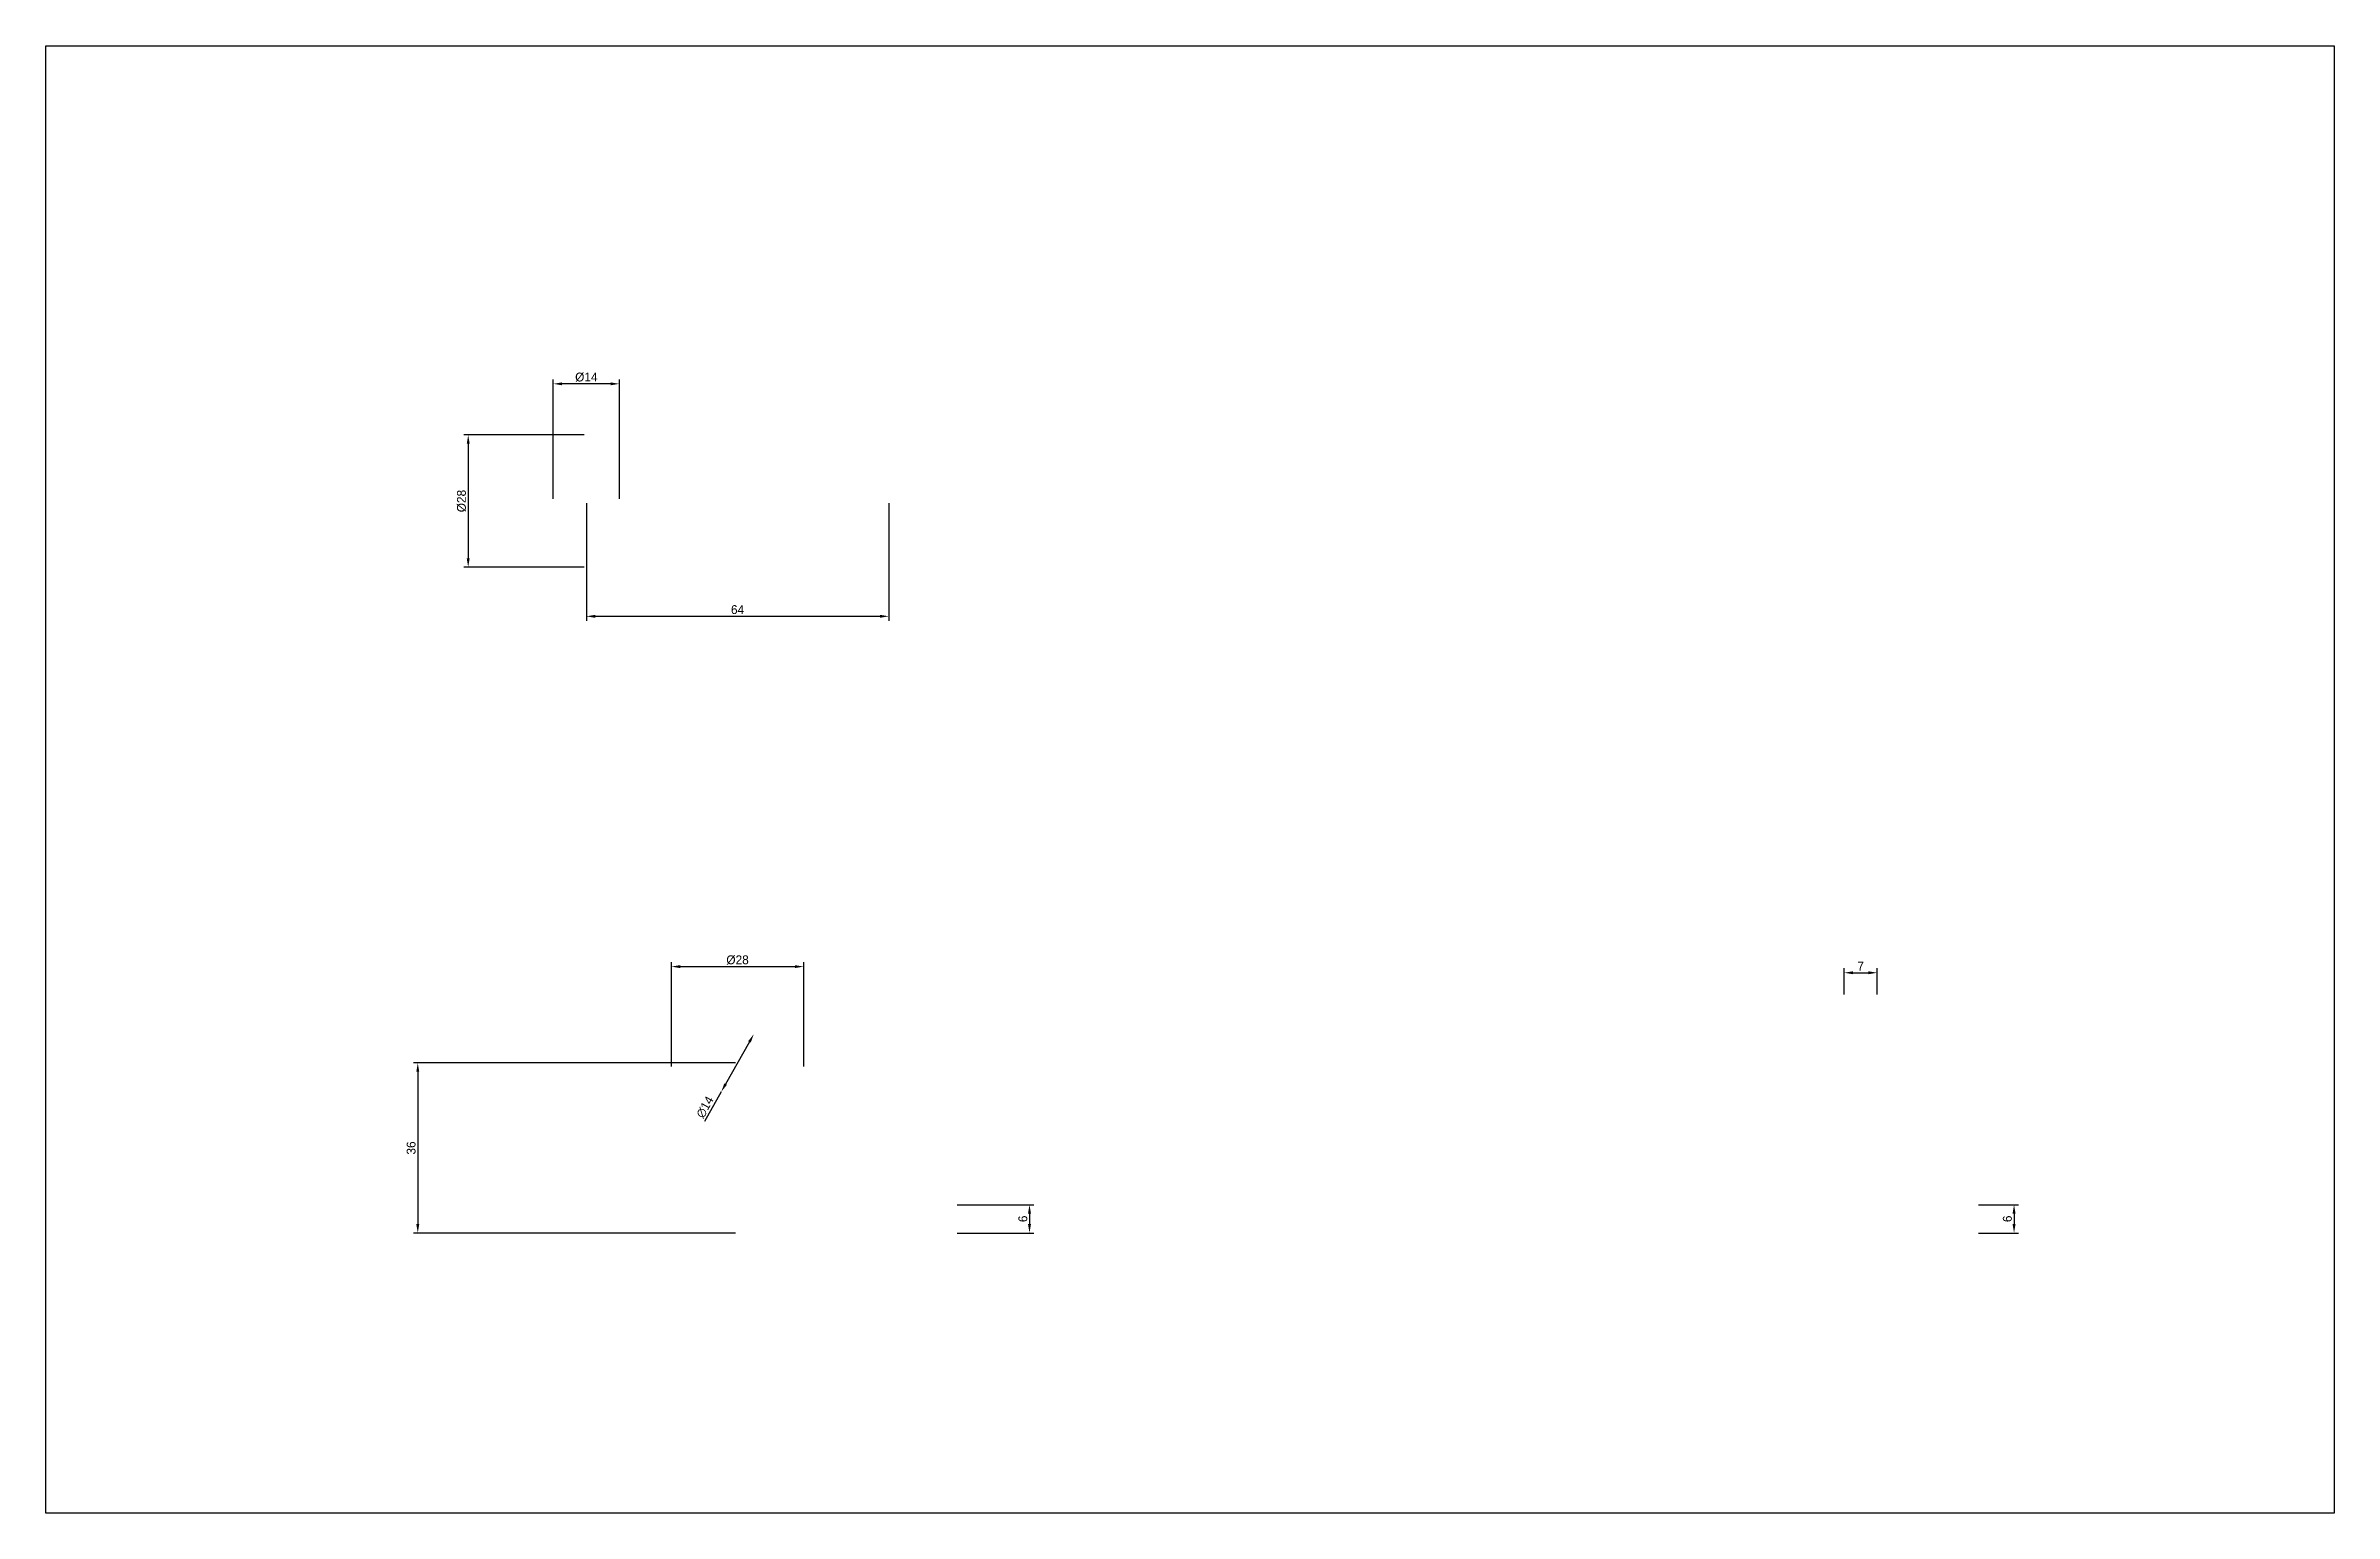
# Paper-space layout 'Presentación1' of a CAD drawing. Header units: millimetres. Extents: x 0 to 4843, y -1 to 3106.
import ezdxf

# ---------------------------------------------------------------- set-up
doc = ezdxf.new("R2010")
doc.units = ezdxf.units.MM
doc.dimstyles.new('ISO-25', dxfattribs={"dimscale": 7.5, "dimtxt": 2.5, "dimasz": 2.5, "dimexe": 1.25, "dimexo": 0.625, "dimtad": 1, "dimtxsty": 'Standard', "dimcen": 2.5, "dimadec": 0, "dimazin": 0, "dimtfac": 1, "dimtmove": 0, "dimatfit": 2, "dimfxl": 1, "dimarcsym": 0})

# ---------------------------------------------------------------- blocks, each defined once
blk = doc.blocks.new('*D11')
at = {"color": 0, "lineweight": -2, "transparency": 16777216}
for p, q in [((3805.840972468854, 1097.225573311684), (3805.840972468854, 1152.993883631365)), ((3824.590972468854, 1143.618883631365), (3857.090972468854, 1143.618883631365)), ((3875.840972468854, 1097.225573311684), (3875.840972468854, 1152.993883631365))]:
    blk.add_line(p, q, dxfattribs=at)
at = {"color": 0, "transparency": 16777216}
for points in [[(3824.590972468854, 1146.743883631365), (3824.590972468854, 1140.493883631365), (3805.840972468854, 1143.618883631365)], [(3857.090972468854, 1146.743883631365), (3857.090972468854, 1140.493883631365), (3875.840972468854, 1143.618883631365)]]:
    blk.add_solid(points, dxfattribs=at)
at = {"layer": 'Defpoints', "color": 0, "transparency": 16777216}
for p in [(3875.840972468854, 1143.618883631365), (3805.840972468854, 1092.538073311684), (3875.840972468854, 1092.538073311684)]:
    blk.add_point(p, dxfattribs=at)
at = {"color": 0, "transparency": 16777216, "insert": (3840.840972468854, 1157.681383631365), "char_height": 18.75, "attachment_point": 5}
blk.add_mtext('7', dxfattribs=at)
blk = doc.blocks.new('*D13')
at = {"color": 0, "lineweight": -2, "transparency": 16777216}
for p, q in [((1459.317392910298, 952.538073311684), (777.9127138742264, 952.5380733116839)), ((787.2877138742264, 933.7880733116839), (787.2877138742265, 611.2880733116837)), ((1459.317392910298, 592.5380733116838), (777.9127138742265, 592.5380733116837))]:
    blk.add_line(p, q, dxfattribs=at)
at = {"color": 0, "transparency": 16777216}
for points in [[(784.1627138742264, 933.7880733116839), (790.4127138742264, 933.7880733116839), (787.2877138742264, 952.5380733116839)], [(784.1627138742265, 611.2880733116837), (790.4127138742265, 611.2880733116837), (787.2877138742265, 592.5380733116837)]]:
    blk.add_solid(points, dxfattribs=at)
at = {"layer": 'Defpoints', "color": 0, "transparency": 16777216}
for p in [(1464.004892910298, 952.538073311684), (787.2877138742265, 592.5380733116837), (1464.004892910298, 592.5380733116838)]:
    blk.add_point(p, dxfattribs=at)
at = {"color": 0, "transparency": 16777216, "insert": (773.2252138742264, 772.5380733116833), "char_height": 18.75, "attachment_point": 5, "rotation": 90}
blk.add_mtext('36', dxfattribs=at)
blk = doc.blocks.new('*D14')
at = {"color": 0, "lineweight": -2, "transparency": 16777216}
for p, q in [((1928.692392910299, 652.5380733116838), (2091.235999170546, 652.5380733116838)), ((2081.860999170546, 633.7880733116838), (2081.860999170546, 611.2880733116838)), ((1928.692392910299, 592.5380733116838), (2091.235999170546, 592.5380733116838))]:
    blk.add_line(p, q, dxfattribs=at)
at = {"color": 0, "transparency": 16777216}
for points in [[(2078.735999170546, 633.7880733116838), (2084.985999170546, 633.7880733116838), (2081.860999170546, 652.5380733116838)], [(2078.735999170546, 611.2880733116838), (2084.985999170546, 611.2880733116838), (2081.860999170546, 592.5380733116838)]]:
    blk.add_solid(points, dxfattribs=at)
at = {"layer": 'Defpoints', "color": 0, "transparency": 16777216}
for p in [(1924.004892910299, 652.5380733116838), (1924.004892910299, 592.5380733116838), (2081.860999170546, 592.5380733116838)]:
    blk.add_point(p, dxfattribs=at)
at = {"color": 0, "transparency": 16777216, "insert": (2067.798499170546, 622.5380733116831), "char_height": 18.75, "attachment_point": 5, "rotation": 90}
blk.add_mtext('6', dxfattribs=at)
blk = doc.blocks.new('*D15')
at = {"color": 0, "lineweight": -2, "transparency": 16777216}
for p, q in [((1074.004892910291, 2147.008809280386), (1074.004892910291, 2399.855965439356)), ((1195.254892910291, 2390.480965439356), (1092.754892910291, 2390.480965439356)), ((1214.004892910291, 2147.008809280386), (1214.004892910291, 2399.855965439356))]:
    blk.add_line(p, q, dxfattribs=at)
at = {"color": 0, "transparency": 16777216}
for points in [[(1092.754892910291, 2393.605965439356), (1092.754892910291, 2387.355965439356), (1074.004892910291, 2390.480965439356)], [(1195.254892910291, 2393.605965439356), (1195.254892910291, 2387.355965439356), (1214.004892910291, 2390.480965439356)]]:
    blk.add_solid(points, dxfattribs=at)
at = {"layer": 'Defpoints', "color": 0, "transparency": 16777216}
for p in [(1074.004892910291, 2390.480965439356), (1074.004892910291, 2142.321309280386), (1214.004892910291, 2142.321309280386)]:
    blk.add_point(p, dxfattribs=at)
at = {"color": 0, "transparency": 16777216, "insert": (1144.004892910291, 2404.543465439356), "char_height": 18.75, "attachment_point": 5}
blk.add_mtext('%%C14', dxfattribs=at)
blk = doc.blocks.new('*D16')
at = {"color": 0, "lineweight": -2, "transparency": 16777216}
for p, q in [((1144.004892910291, 2137.633809280386), (1144.004892910291, 1888.870667800953)), ((1784.004892910291, 2137.633809280386), (1784.004892910291, 1888.870667800953)), ((1162.754892910291, 1898.245667800953), (1765.254892910291, 1898.245667800953))]:
    blk.add_line(p, q, dxfattribs=at)
at = {"color": 0, "transparency": 16777216}
for points in [[(1162.754892910291, 1901.370667800953), (1162.754892910291, 1895.120667800953), (1144.004892910291, 1898.245667800953)], [(1765.254892910291, 1901.370667800953), (1765.254892910291, 1895.120667800953), (1784.004892910291, 1898.245667800953)]]:
    blk.add_solid(points, dxfattribs=at)
at = {"layer": 'Defpoints', "color": 0, "transparency": 16777216}
for p in [(1144.004892910291, 2142.321309280386), (1784.004892910291, 2142.321309280386), (1784.004892910291, 1898.245667800953)]:
    blk.add_point(p, dxfattribs=at)
at = {"color": 0, "transparency": 16777216, "insert": (1464.004892910291, 1912.308167800953), "char_height": 18.75, "attachment_point": 5}
blk.add_mtext('64', dxfattribs=at)
blk = doc.blocks.new('*D17')
at = {"color": 0, "lineweight": -2, "transparency": 16777216}
for p, q in [((1139.317392910292, 2282.321309280387), (884.6287812667156, 2282.321309280387)), ((894.0037812667156, 2263.571309280387), (894.0037812667156, 2021.071309280387)), ((1139.317392910292, 2002.321309280387), (884.6287812667156, 2002.321309280387))]:
    blk.add_line(p, q, dxfattribs=at)
at = {"color": 0, "transparency": 16777216}
for points in [[(890.8787812667156, 2263.571309280387), (897.1287812667156, 2263.571309280387), (894.0037812667156, 2282.321309280387)], [(890.8787812667156, 2021.071309280387), (897.1287812667156, 2021.071309280387), (894.0037812667156, 2002.321309280387)]]:
    blk.add_solid(points, dxfattribs=at)
at = {"layer": 'Defpoints', "color": 0, "transparency": 16777216}
for p in [(1144.004892910292, 2282.321309280387), (894.0037812667156, 2002.321309280387), (1144.004892910292, 2002.321309280387)]:
    blk.add_point(p, dxfattribs=at)
at = {"color": 0, "transparency": 16777216, "insert": (879.9412812667159, 2142.321309280386), "char_height": 18.75, "attachment_point": 5, "rotation": 90}
blk.add_mtext('%%C28', dxfattribs=at)
blk = doc.blocks.new('*D19')
at = {"color": 0, "lineweight": -2, "transparency": 16777216}
for p, q in [((1324.004892910298, 945.3184695651817), (1324.004892910298, 1165.942438166441)), ((1604.004892910298, 945.3184695651817), (1604.004892910298, 1165.942438166441)), ((1342.754892910298, 1156.567438166441), (1585.254892910298, 1156.567438166441))]:
    blk.add_line(p, q, dxfattribs=at)
at = {"color": 0, "transparency": 16777216}
for points in [[(1342.754892910298, 1159.692438166441), (1342.754892910298, 1153.442438166441), (1324.004892910298, 1156.567438166441)], [(1585.254892910298, 1159.692438166441), (1585.254892910298, 1153.442438166441), (1604.004892910298, 1156.567438166441)]]:
    blk.add_solid(points, dxfattribs=at)
at = {"layer": 'Defpoints', "color": 0, "transparency": 16777216}
for p in [(1604.004892910298, 1156.567438166441), (1324.004892910298, 940.6309695651817), (1604.004892910298, 940.6309695651817)]:
    blk.add_point(p, dxfattribs=at)
at = {"color": 0, "transparency": 16777216, "insert": (1464.004892910298, 1170.629938166441), "char_height": 18.75, "attachment_point": 5}
blk.add_mtext('%%C28', dxfattribs=at)
blk = doc.blocks.new('*D20')
at = {"color": 0, "lineweight": -2, "transparency": 16777216}
for p, q in [((1489.191850189635, 997.1719134221706), (1438.817935630949, 907.9042332011962)), ((1429.603195162896, 891.5747795022374), (1394.280023368696, 828.9785403228954))]:
    blk.add_line(p, q, dxfattribs=at)
at = {"color": 0, "transparency": 16777216}
for points in [[(1486.470274573142, 998.7077035001794), (1491.913425806128, 995.6361233441619), (1498.406590657687, 1013.501367121129)], [(1436.096360014456, 909.440023279205), (1441.539511247442, 906.3684431231875), (1429.603195162896, 891.5747795022374)]]:
    blk.add_solid(points, dxfattribs=at)
at = {"layer": 'Defpoints', "color": 0, "transparency": 16777216}
for p in [(1498.406590657687, 1013.501367121129), (1429.603195162896, 891.5747795022374)]:
    blk.add_point(p, dxfattribs=at)
at = {"color": 0, "transparency": 16777216, "insert": (1395.087148757551, 859.0229884141264), "char_height": 18.75, "attachment_point": 5, "rotation": 60.563883652337346}
blk.add_mtext('∅14', dxfattribs=at)
blk = doc.blocks.new('*D21')
at = {"color": 0, "lineweight": -2, "transparency": 16777216}
for p, q in [((4090.528472468856, 652.5380733116838), (4174.770925581035, 652.5380733116838)), ((4165.395925581035, 633.7880733116838), (4165.395925581035, 611.2880733116838)), ((4090.528472468856, 592.5380733116838), (4174.770925581035, 592.5380733116838))]:
    blk.add_line(p, q, dxfattribs=at)
at = {"color": 0, "transparency": 16777216}
for points in [[(4162.270925581035, 633.7880733116838), (4168.520925581035, 633.7880733116838), (4165.395925581035, 652.5380733116838)], [(4162.270925581035, 611.2880733116838), (4168.520925581035, 611.2880733116838), (4165.395925581035, 592.5380733116838)]]:
    blk.add_solid(points, dxfattribs=at)
at = {"layer": 'Defpoints', "color": 0, "transparency": 16777216}
for p in [(4085.840972468856, 652.5380733116838), (4085.840972468856, 592.5380733116838), (4165.395925581035, 592.5380733116838)]:
    blk.add_point(p, dxfattribs=at)
at = {"color": 0, "transparency": 16777216, "insert": (4151.333425581034, 622.5380733116825), "char_height": 18.75, "attachment_point": 5, "rotation": 90}
blk.add_mtext('6', dxfattribs=at)

psp = doc.layouts.new('Presentación1')

# ---------------------------------------------------------------- linework, layer by layer
psp.add_lwpolyline([(-0.00641451390220027, 3106.306015274655), (4843.024680215685, 3106.306015274655), (4843.024680215685, -0.823731828561904), (-0.00641451390220027, -0.823731828561904)], close=True)

# ---------------------------------------------------------------- dimensions: what is measured, and where the dimension line sits
for p1, p2, distance, picture, middle in [((1214.004892910291, 2142.321309280386), (1074.004892910291, 2142.321309280386), -248.1596561589704, '*D15', (1144.004892910291, 2404.543465439356)), ((1144.004892910291, 2282.321309280386), (1144.004892910291, 2002.321309280386), -250.00111164357534, '*D17', (879.9412812667159, 2142.321309280386)), ((1324.004892910298, 940.6309695651817), (1604.004892910298, 940.6309695651817), 215.93646860125932, '*D19', (1464.004892910298, 1170.629938166441))]:
    dim = psp.add_aligned_dim(p1=p1, p2=p2, distance=distance, text='%%C<>', dimstyle='ISO-25', override={"dimlfac": -0.1})
    dim.commit()
    dim.dimension.update_dxf_attribs({"geometry": picture, "text_midpoint": middle})
for p1, p2, distance, picture, middle in [((1144.004892910291, 2142.321309280386), (1784.004892910291, 2142.321309280386), -244.07564147943276, '*D16', (1464.004892910291, 1912.308167800953)), ((3805.840972468854, 1092.538073311684), (3875.840972468854, 1092.538073311684), 51.08081031968095, '*D11', (3840.840972468854, 1157.681383631365)), ((1464.004892910298, 952.5380733116835), (1464.004892910298, 592.5380733116835), -676.7171790360715, '*D13', (773.2252138742264, 772.5380733116833)), ((1924.004892910298, 652.5380733116835), (1924.004892910298, 592.5380733116835), 157.8561062602482, '*D14', (2067.798499170546, 622.5380733116831)), ((4085.840972468854, 652.5380733116835), (4085.840972468854, 592.5380733116835), 79.55495311218101, '*D21', (4151.333425581034, 622.5380733116825))]:
    dim = psp.add_aligned_dim(p1=p1, p2=p2, distance=distance, dimstyle='ISO-25', override={"dimlfac": -0.1})
    dim.commit()
    dim.dimension.update_dxf_attribs({"geometry": picture, "text_midpoint": middle})
dim = psp.add_diameter_dim_2p(p1=(1498.406590657687, 1013.501367121129), p2=(1429.603195162896, 891.5747795022374), dimstyle='ISO-25', override={"dimlfac": -0.1})
dim.commit()
dim.dimension.update_dxf_attribs({"geometry": '*D20', "text_midpoint": (1407.33423903177, 852.1119330630872), "dimtype": 163})

doc.saveas('drawing.dxf')
